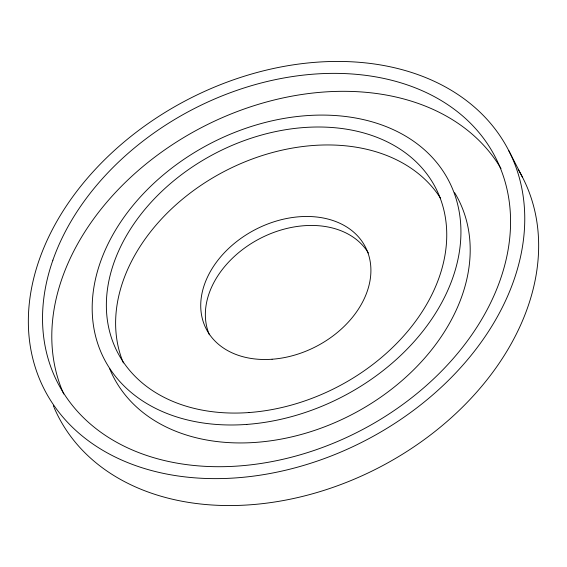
<?xml version="1.0" encoding="UTF-8"?>
<svg xmlns="http://www.w3.org/2000/svg" width="567" height="567" viewBox="0 0 567 567"><rect width="100%" height="100%" fill="white"/><g stroke="black" fill="none" stroke-linecap="round" stroke-linejoin="round"><path stroke-width="0.85" d="M508.712 150.538A261.103 192.199 -27.3 0 1 236.51 477.853A261.103 192.199 -27.3 0 1 84.433 181.716A261.103 192.199 -27.3 0 1 508.712 150.538L522.604 177.464M518.125 169.398A261.103 192.199 -27.3 0 1 378.246 467.938A261.103 192.199 -27.3 0 1 54.347 408.12M54.014 407.347A261.103 192.199 -27.3 0 1 53.362 405.795M454.628 192.695A193.964 142.778 -27.3 0 1 351.54 414.739A193.964 142.778 -27.3 0 1 110.508 370.754M110.182 369.989A193.964 142.778 -27.3 0 1 109.537 368.451M63.738 394.008A246.184 181.213 -27.3 0 1 60.988 281.537L62.157 278.106A246.184 181.213 -27.3 0 1 273.528 100.153A246.184 181.213 -27.3 0 1 501.015 168.612M209.379 334.792A89.522 65.9 -27.3 0 1 260.366 238.331A89.522 65.9 -27.3 0 1 368.366 252.995M123.379 362.944A179.044 131.792 -27.3 0 1 224.723 171.206A179.044 131.792 -27.3 0 1 440.439 198.096M52.894 260.154L51.725 263.584A246.184 181.213 -27.3 0 0 209.641 466.542A246.184 181.213 -27.3 0 0 500.214 279.921L501.377 276.49A246.184 181.213 -27.3 0 0 343.467 73.533A246.184 181.213 -27.3 0 0 52.894 260.154M246.808 424.414A193.964 142.778 -27.3 0 0 449.014 181.27A193.964 142.778 -27.3 0 0 133.84 204.432A193.964 142.778 -27.3 0 0 246.808 424.414M249.055 412.542A179.044 131.792 -27.3 0 0 435.761 188.124A179.044 131.792 -27.3 0 0 144.84 209.45A179.044 131.792 -27.3 0 0 249.055 412.542M272.068 359.237A89.522 65.9 -27.3 0 0 365.417 247.028A89.522 65.9 -27.3 0 0 219.961 257.694A89.522 65.9 -27.3 0 0 272.068 359.237"/></g></svg>
